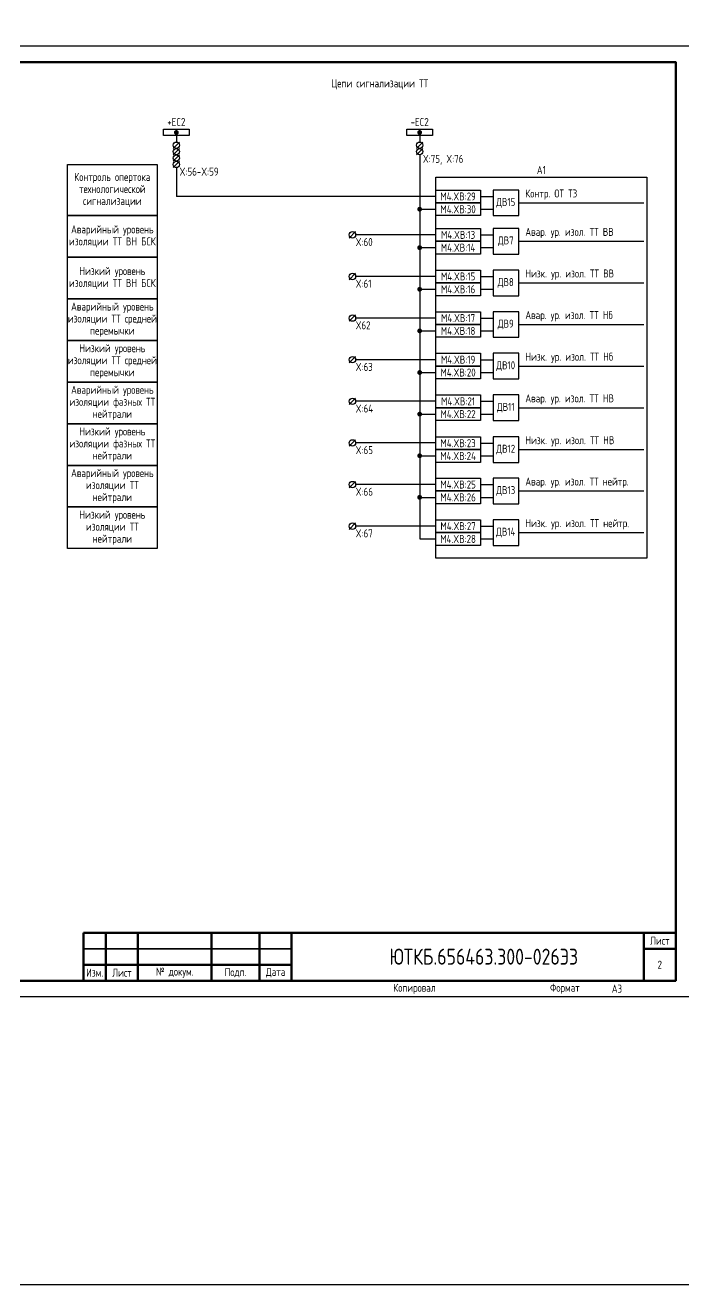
# Model space of a CAD drawing. Header units: millimetres. Extents: x -1117 to 4405, y -90 to 586.
# Drawn here: x 631.8 to 837.5, y -90 to 303.5 of the extents above; entities that cross this region are included whole.
import ezdxf

# ---------------------------------------------------------------- set-up
doc = ezdxf.new("R2010")
doc.units = ezdxf.units.MM
doc.styles.add('Gost_type_A', font='GOST_A.TTF')

# ---------------------------------------------------------------- blocks, each defined once
blk = doc.blocks.new('Формат_А3')
blk.add_lwpolyline([(-420, 297), (0, 297), (0, 0), (-420, 0)], close=True)
at = {"lineweight": 50}
blk.add_lwpolyline([(-400, 292), (-5, 292), (-5, 5), (-400, 5)], close=True, dxfattribs=at)
blk = doc.blocks.new('Штамп малый нижний')
at = {"lineweight": 50}
for points in [[(-185, 15), (-178, 15), (-178, 5), (-185, 5)], [(-178, 15), (-168, 15), (-168, 5), (-178, 5)], [(-168, 15), (-145, 15), (-145, 5), (-168, 5)], [(-145, 15), (-130, 15), (-130, 5), (-145, 5)], [(-130, 15), (-120, 15), (-120, 5), (-130, 5)], [(-120, 15), (-10, 15), (-10, 0), (-120, 0)], [(-10, 15), (0, 15), (0, 10), (-10, 10)], [(-10, 10), (0, 10), (0, 0), (-10, 0)], [(-185, 5), (-178, 5), (-178, 0), (-185, 0)], [(-178, 5), (-168, 5), (-168, 0), (-178, 0)], [(-168, 5), (-145, 5), (-145, 0), (-168, 0)], [(-145, 5), (-130, 5), (-130, 0), (-145, 0)], [(-130, 5), (-120, 5), (-120, 0), (-130, 0)]]:
    blk.add_lwpolyline(points, close=True, dxfattribs=at)
for points in [[(-185, 15), (-178, 15), (-178, 10), (-185, 10)], [(-178, 15), (-168, 15), (-168, 10), (-178, 10)], [(-168, 15), (-145, 15), (-145, 10), (-168, 10)], [(-145, 15), (-130, 15), (-130, 10), (-145, 10)], [(-130, 15), (-120, 15), (-120, 10), (-130, 10)], [(-185, 10), (-178, 10), (-178, 5), (-185, 5)], [(-178, 10), (-168, 10), (-168, 5), (-178, 5)], [(-168, 10), (-145, 10), (-145, 5), (-168, 5)], [(-145, 10), (-130, 10), (-130, 5), (-145, 5)], [(-130, 10), (-120, 10), (-120, 5), (-130, 5)]]:
    blk.add_lwpolyline(points, close=True)
at = {"char_height": 2.5, "style": 'Gost_type_A'}
for s, insert, width, attachment_point in [('Лист', (-5, 12.5), 10, 5), ('№ докум.', (-156.5, 2.5), 23, 5), ('Подп.', (-137.5, 2.5), 15, 5), ('Дата', (-125, 2.5), 10, 5), ('Изм.', (-181.5, 2.5), 7, 5), ('Лист', (-173, 2.5), 10, 5), ('Копировал', (-75, -2.53), 13.1202, 6), ('Формат', (-30, -2.53), 13.1202, 6)]:
    blk.add_mtext(s, dxfattribs=dict(at, insert=insert, width=width, attachment_point=attachment_point))
blk = doc.blocks.new('POINT')
at = {"const_width": 0.75}
blk.add_lwpolyline([(-0.375, 0, 1), (0.375, 0, 1)], format="xyb", close=True, dxfattribs=at)
blk = doc.blocks.new('Шинка')
blk.add_lwpolyline([(-4, 1), (4, 1), (4, -1), (-4, -1)], close=True)
blk.add_blockref('POINT', (0, 0))

msp = doc.modelspace()

# ---------------------------------------------------------------- linework, layer by layer
for p, q in [((679, 270), (679, 267)), ((755, 270), (755, 267)), ((680, 267), (678, 265)), ((680, 265), (678, 263)), ((756, 267), (754, 265)), ((756, 265), (754, 263)), ((680, 263), (678, 261)), ((680, 261), (678, 259)), ((755, 263), (755, 143)), ((679, 259), (679, 250)), ((760, 250), (679, 250)), ((774, 250), (778, 250)), ((786, 248), (825, 248)), ((755, 246), (760, 246)), ((774, 246), (778, 246)), ((735, 239), (733, 237)), ((760, 238), (735, 238)), ((774, 238), (778, 238)), ((755, 234), (760, 234)), ((774, 234), (778, 234)), ((786, 236), (825, 236)), ((735, 226), (733, 224)), ((760, 225), (735, 225)), ((774, 225), (778, 225)), ((755, 221), (760, 221)), ((774, 221), (778, 221)), ((786, 223), (825, 223)), ((735, 213), (733, 211)), ((760, 212), (735, 212)), ((774, 212), (778, 212)), ((786, 210), (825, 210)), ((755, 208), (760, 208)), ((774, 208), (778, 208)), ((735, 200), (733, 198)), ((760, 199), (735, 199)), ((774, 199), (778, 199)), ((786, 197), (825, 197)), ((755, 195), (760, 195)), ((774, 195), (778, 195)), ((735, 187), (733, 185)), ((760, 186), (735, 186)), ((774, 186), (778, 186)), ((755, 182), (760, 182)), ((774, 182), (778, 182)), ((786, 184), (825, 184)), ((735, 174), (733, 172)), ((760, 173), (735, 173)), ((774, 172.92), (778, 172.92)), ((786, 170.92), (825, 170.92)), ((755, 169), (760, 169)), ((774, 168.92), (778, 168.92)), ((735, 161), (733, 159)), ((760, 160), (735, 160)), ((774, 160), (778, 160)), ((786, 158), (825, 158)), ((755, 156), (760, 156)), ((774, 156), (778, 156)), ((735, 148), (733, 146)), ((760, 147), (735, 147)), ((774, 147), (778, 147)), ((755, 143), (760, 143)), ((774, 143), (778, 143)), ((786, 145), (825, 145))]:
    msp.add_line(p, q)
at = {"color": 6}
msp.add_lwpolyline([(-1117.42, 586), (4404.54, 586), (4404.54, -90), (-1117.42, -90)], close=True, dxfattribs=at)
for points in [[(673, 244), (645, 244), (645, 260), (673, 260)], [(760, 256), (826, 256), (826, 137), (760, 137)], [(760, 252), (774, 252), (774, 248), (760, 248)], [(760, 248), (774, 248), (774, 244), (760, 244)], [(673, 231), (645, 231), (645, 244), (673, 244)], [(760, 240), (774, 240), (774, 236), (760, 236)], [(760, 236), (774, 236), (774, 232), (760, 232)], [(673, 218), (645, 218), (645, 231), (673, 231)], [(760, 227), (774, 227), (774, 223), (760, 223)], [(760, 223), (774, 223), (774, 219), (760, 219)], [(673, 205), (645, 205), (645, 218), (673, 218)], [(760, 214), (774, 214), (774, 210), (760, 210)], [(760, 210), (774, 210), (774, 206), (760, 206)], [(673, 192), (645, 192), (645, 205), (673, 205)], [(760, 201), (774, 201), (774, 197), (760, 197)], [(760, 197), (774, 197), (774, 193), (760, 193)], [(673, 179), (645, 179), (645, 192), (673, 192)], [(760, 188), (774, 188), (774, 184), (760, 184)], [(760, 184), (774, 184), (774, 180), (760, 180)], [(673, 166), (645, 166), (645, 179), (673, 179)], [(760, 174.92), (774, 174.92), (774, 170.92), (760, 170.92)], [(760, 170.92), (774, 170.92), (774, 166.92), (760, 166.92)], [(673, 153), (645, 153), (645, 166), (673, 166)], [(760, 162), (774, 162), (774, 158), (760, 158)], [(760, 158), (774, 158), (774, 154), (760, 154)], [(673, 140), (645, 140), (645, 153), (673, 153)], [(760, 149), (774, 149), (774, 145), (760, 145)], [(760, 145), (774, 145), (774, 141), (760, 141)]]:
    msp.add_lwpolyline(points, close=True)
at = {"ltscale": 4}
for points in [[(778, 244), (786, 244), (786, 252), (778, 252)], [(778, 232), (786, 232), (786, 240), (778, 240)], [(778, 219), (786, 219), (786, 227), (778, 227)], [(778, 206), (786, 206), (786, 214), (778, 214)], [(778, 193), (786, 193), (786, 201), (778, 201)], [(778, 180), (786, 180), (786, 188), (778, 188)], [(778, 166.92), (786, 166.92), (786, 174.92), (778, 174.92)], [(778, 154), (786, 154), (786, 162), (778, 162)], [(778, 141), (786, 141), (786, 149), (778, 149)]]:
    msp.add_lwpolyline(points, close=True, dxfattribs=at)
for centre in [(679, 266), (679, 264), (755, 266), (755, 264), (679, 262), (679, 260), (734, 238), (734, 225), (734, 212), (734, 199), (734, 186), (734, 173), (734, 160), (734, 147)]:
    msp.add_circle(centre, 1)

# ---------------------------------------------------------------- block references
at = {"color": 1}
for name, p in [('Формат_А3', (840, 0)), ('Штамп малый нижний', (835, 5))]:
    msp.add_blockref(name, p, dxfattribs=at)
for name, p in [('Шинка', (679, 270)), ('Шинка', (755, 270)), ('POINT', (755, 246)), ('POINT', (755, 234)), ('POINT', (755, 221)), ('POINT', (755, 208)), ('POINT', (755, 195)), ('POINT', (755, 182)), ('POINT', (755, 169)), ('POINT', (755, 156))]:
    msp.add_blockref(name, p)

# ---------------------------------------------------------------- texts
at = {"char_height": 2.5, "line_spacing_factor": 0.9, "style": 'Gost_type_A'}
for s, insert, width, attachment_point in [('Цепи сигнализации ТТ', (742.5, 285), 187, 5), ('X:75, X:76', (756, 263), 16, 1), ('Контроль опертока технологической сигнализации ', (659, 252), 28, 5), ('X:56-X:59', (680, 259), 16, 1), ('A1', (793, 257), 66, 8), ('Аварийный уровень изоляции ТТ ВН БСК', (659, 237.5), 28, 5), ('X:60', (735, 237), 8, 1), ('Низкий уровень изоляции ТТ ВН БСК', (659, 224.5), 28, 5), ('X:61', (735, 224), 8, 1), ('Аварийный уровень изоляции ТТ средней перемычки', (659, 211.5), 28, 5), ('X62', (735, 211), 8, 1), ('Низкий уровень изоляции ТТ средней перемычки', (659, 198.5), 28, 5), ('X:63', (735, 198), 8, 1), ('Аварийный уровень изоляции фазных ТТ нейтрали', (659, 185.5), 28, 5), ('X:64', (735, 185), 8, 1), ('Низкий уровень изоляции фазных ТТ нейтрали', (659, 172.5), 28, 5), ('X:65', (735, 172), 8, 1), ('Аварийный уровень изоляции ТТ нейтрали', (659, 159.5), 28, 5), ('X:66', (735, 159), 8, 1), ('Низкий уровень изоляции ТТ нейтрали', (659, 146.5), 28, 5), ('X:67', (735, 146), 8, 1)]:
    msp.add_mtext(s, dxfattribs=dict(at, insert=insert, width=width, attachment_point=attachment_point))
at = {"style": 'Gost_type_A'}
for s, insert, char_height, width, attachment_point in [('+EC2', (679, 272), 2.5, 10, 8), ('-EC2', (755, 272), 2.5, 10, 8), ('Контр. ОТ ТЗ', (788, 249), 2.5, 44.8565, 7), ('M4.XВ:29', (767, 250), 2.5, 14, 5), ('ДВ15', (781.88, 248), 2.5, 7.7588, 5), ('M4.XВ:30', (767, 246), 2.5, 14, 5), ('Авар. ур. изол. ТТ ВВ', (788, 237), 2.5, 44.8565, 7), ('M4.XВ:13', (767, 238), 2.5, 14, 5), ('ДВ7', (781.88, 236), 2.5, 7.7588, 5), ('M4.XВ:14', (767, 234), 2.5, 14, 5), ('M4.XВ:15', (767, 225), 2.5, 14, 5), ('ДВ8', (781.88, 223), 2.5, 7.7588, 5), ('Низк. ур. изол. ТТ ВВ', (788, 224), 2.5, 43.1126, 7), ('M4.XВ:16', (767, 221), 2.5, 14, 5), ('M4.XВ:17', (767, 212), 2.5, 14, 5), ('Авар. ур. изол. ТТ Нб', (788, 211), 2.5, 46.288, 7), ('M4.XВ:18', (767, 208), 2.5, 14, 5), ('ДВ9', (781.88, 210), 2.5, 7.7588, 5), ('Низк. ур. изол. ТТ Нб', (788, 198), 2.5, 46.0438, 7), ('M4.XВ:19', (767, 199), 2.5, 14, 5), ('ДВ10', (781.88, 197), 2.5, 7.7588, 5), ('M4.XВ:20', (767, 195), 2.5, 14, 5), ('M4.XВ:21', (767, 186), 2.5, 14, 5), ('ДВ11', (781.88, 184), 2.5, 7.7588, 5), ('Авар. ур. изол. ТТ НВ', (788, 185), 2.5, 43.2348, 7), ('M4.XВ:22', (767, 182), 2.5, 14, 5), ('M4.XВ:23', (767, 172.92), 2.5, 14, 5), ('Низк. ур. изол. ТТ НВ', (788, 171.92), 2.5, 37.4344, 7), ('M4.XВ:24', (767, 168.92), 2.5, 14, 5), ('ДВ12', (781.88, 170.92), 2.5, 7.7588, 5), ('Авар. ур. изол. ТТ нейтр.', (788, 159), 2.5, 43.2348, 7), ('M4.XВ:25', (767, 160), 2.5, 14, 5), ('ДВ13', (781.88, 158), 2.5, 7.7588, 5), ('M4.XВ:26', (767, 156), 2.5, 14, 5), ('M4.XВ:27', (767, 147), 2.5, 14, 5), ('ДВ14', (781.88, 145), 2.5, 7.7588, 5), ('Низк. ур. изол. ТТ нейтр.', (788, 146), 2.5, 37.4344, 7), ('M4.XВ:28', (767, 143), 2.5, 14, 5), ('ЮТКБ.656463.300-026Э3', (775, 12.5), 5, 120, 5), ('2', (830, 10), 2.5, 10, 5), ('A3', (815, 2.5), 2.5, 20, 4)]:
    msp.add_mtext(s, dxfattribs=dict(at, insert=insert, char_height=char_height, width=width, attachment_point=attachment_point))

doc.saveas('drawing.dxf')
